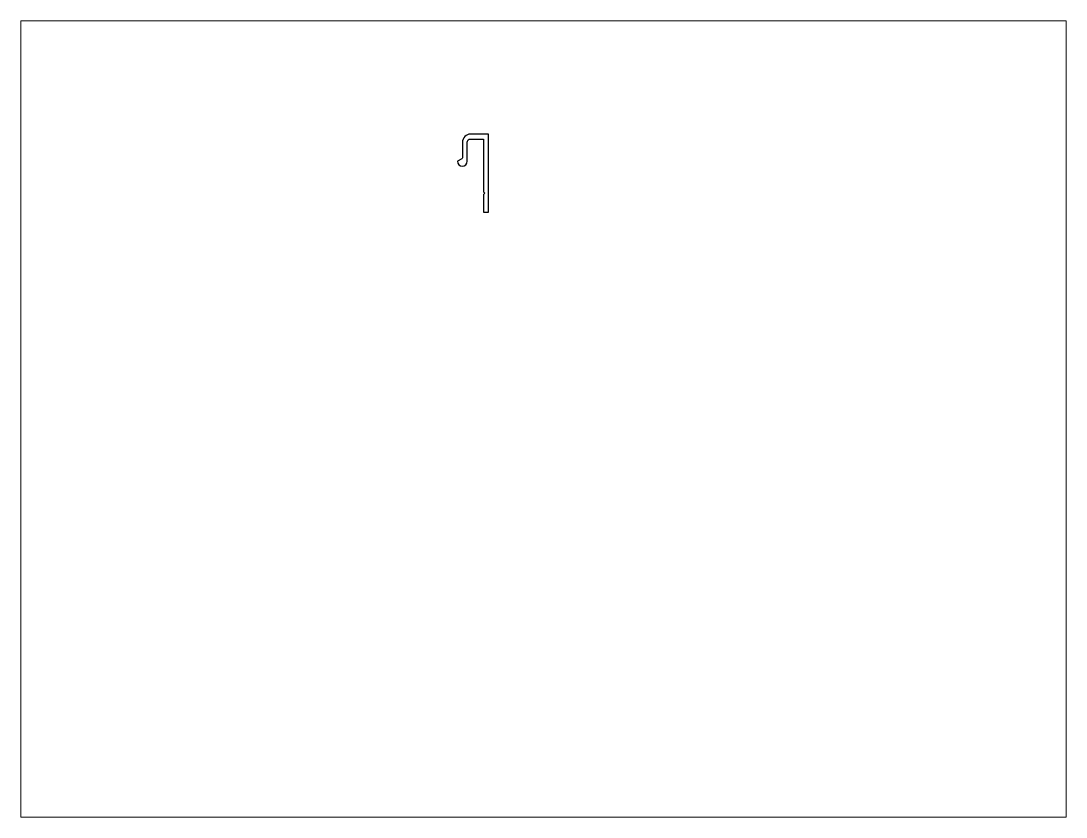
# Paper-space layout 'Layout1' of a CAD drawing. Extents: x 27 to 240, y 20 to 183.
# The model-space entities are those that its viewports show. They can reach past a viewport. Long polylines and large blocks are cut down to what shows.
import ezdxf

# ---------------------------------------------------------------- set-up
doc = ezdxf.new("R2010")
doc.units = 0
doc.header["$LTSCALE"] = 15
doc.layers.get('0').update_dxf_attribs({"linetype": 'CONTINUOUS'})

msp = doc.modelspace()

# ---------------------------------------------------------------- linework, layer by layer
msp.add_lwpolyline([(168.39, 213.14), (168.39, 206.64), (170.19, 206.64), (170.19, 235.44), (163.59, 235.44, 0.414214), (160.59, 232.44), (160.59, 226.76, -0.267949), (160.34, 226.33), (158.79, 225.44, 1), (162.39, 225.44), (162.39, 232.44, -0.414214), (163.59, 233.64), (168.39, 233.64), (168.39, 214.14), (168.89, 213.64)], format="xyb", close=True)

psp = doc.layouts.get("Layout1")

# ---------------------------------------------------------------- viewports
at = {"layer": '0', "color": 0, "linetype": 'BYBLOCK', "ltscale": 0.05}
psp.add_viewport(center=(133.35, 101.6), size=(213.36, 162.56), view_center_point=(190.51, 130.3), view_height=293.8955, dxfattribs=at)

doc.saveas('drawing.dxf')
